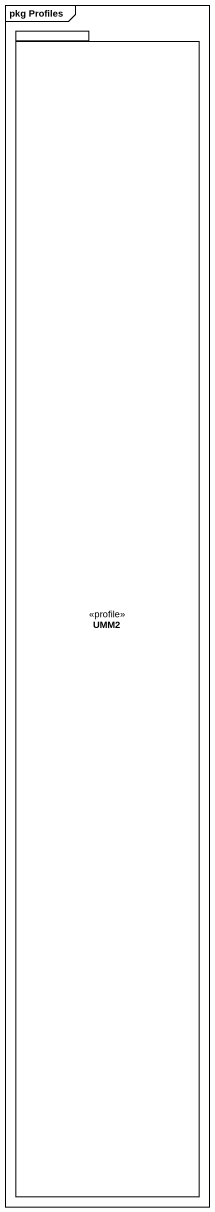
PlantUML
@startuml
mainframe pkg Profiles
package UMM2 <<profile>> {
}
@enduml
